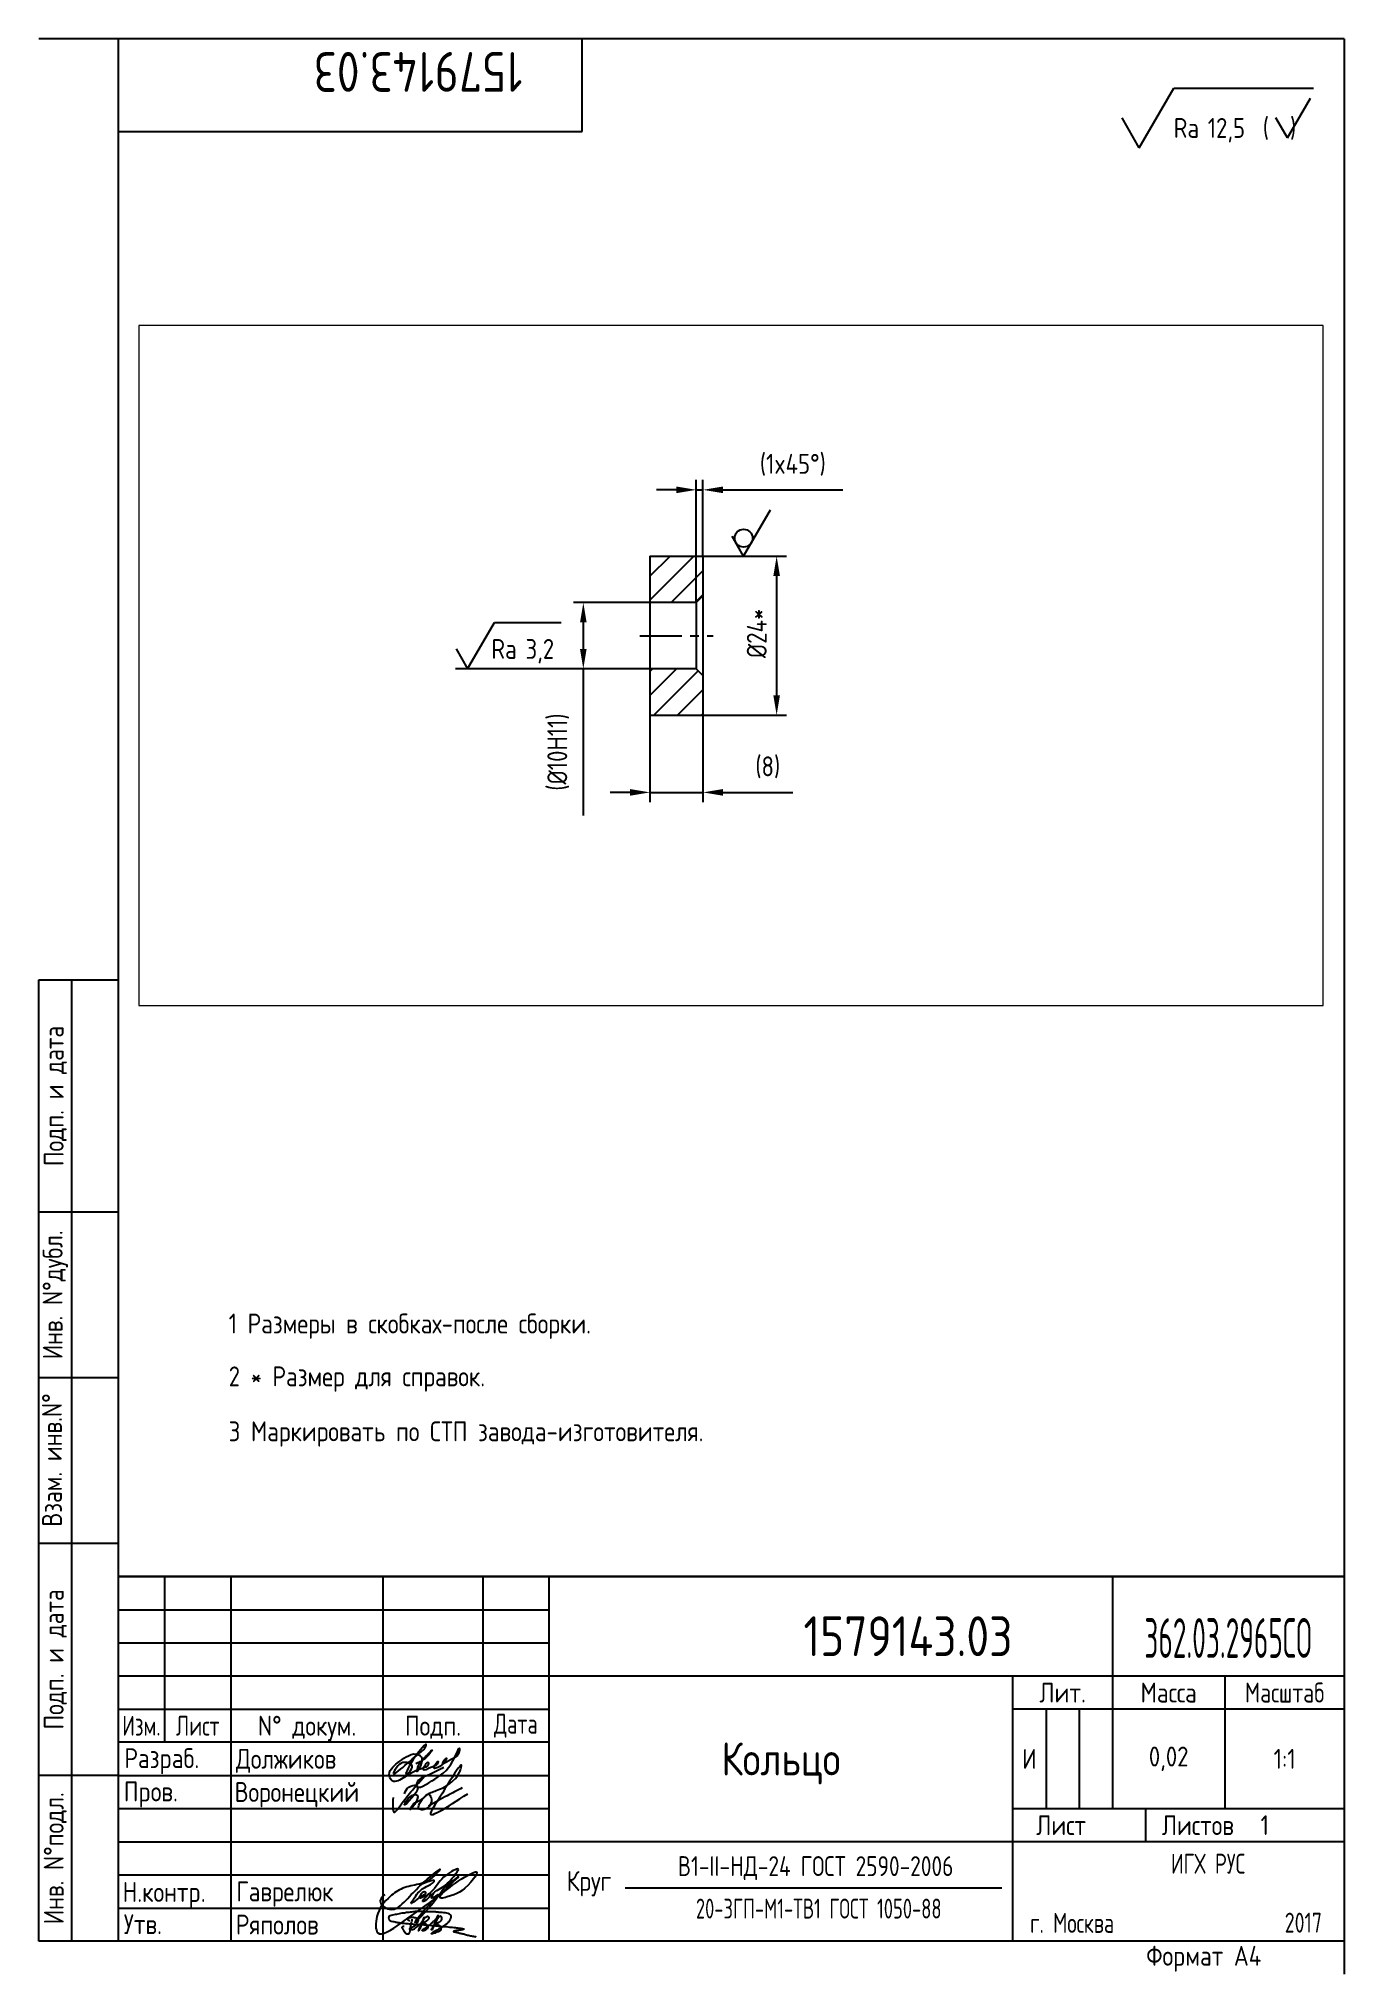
# Paper-space layout 'A4' of a CAD drawing. Header units: millimetres. Extents: x 8 to 205, y 0 to 292.
# The model-space entities are those that its viewports show. They can reach past a viewport. Long polylines and large blocks are cut down to what shows.
import ezdxf
from ezdxf.enums import TextEntityAlignment as Align

# ---------------------------------------------------------------- set-up
doc = ezdxf.new("R2010")
doc.units = ezdxf.units.MM
doc.linetypes.add('CENTER', pattern=[50.8, 31.75, -6.35, 6.35, -6.35])
for name, color, linetype in [('Bord', 1, 'Continuous'), ('CEN', 5, 'CENTER'), ('Cont', 6, 'Continuous'), ('Dim', 7, 'Continuous'), ('Hatch', 2, 'Continuous'), ('Text', 3, 'Continuous'), ('Textb', 6, 'Continuous'), ('TEXTRUS', 3, 'Continuous'), ('Vporti', 7, 'Continuous')]:
    doc.layers.add(name, color=color, linetype=linetype)
doc.layers.get('Vporti').off()
doc.styles.add('Style1', font='romans.shx', dxfattribs={"width": 0.8})
doc.dimstyles.new('LIN1', dxfattribs={"dimtxt": 3, "dimasz": 3, "dimexe": 1.5, "dimexo": 0, "dimgap": 1.5, "dimtad": 1, "dimzin": 13, "dimdsep": 46, "dimtxsty": 'Style1', "dimcen": 0, "dimclrt": 3, "dimadec": 0, "dimazin": 0, "dimtfac": 1, "dimtmove": 0, "dimatfit": 3, "dimfxl": 1, "dimtolj": 1, "dimtzin": 13, "dimarcsym": 0})

# ---------------------------------------------------------------- blocks, each defined once
blk = doc.blocks.new('A$C314368CF')
at = {"layer": 'Text'}
for q in [(7.18, 6), (1.98, 3)]:
    blk.add_line((3.72, 0), q, dxfattribs=at)
at = {"layer": 'Text', "style": 'Style1', "width": 0.8}
blk.add_text('(  )', height=3, dxfattribs=at).set_placement((0, 0))
blk = doc.blocks.new('sherISO_18')
at = {"layer": 'Cont'}
for p, q in [((-30.94, -16.46), (-25.74, -7.46)), ((-25.74, -7.46), (-4.67, -7.46)), ((-30.94, -16.46), (-33.54, -11.96))]:
    blk.add_line(p, q, dxfattribs=at)
blk.add_blockref('A$C314368CF', (-12.3, -14.96))
at = {"layer": 'Textb', "style": 'Style1', "width": 0.8}
blk.add_text('Ra', height=3, dxfattribs=at).set_placement((-25.74, -14.96))
blk.add_attdef('12,5', (-20.6, -14.96), '', height=3, dxfattribs=at)
blk = doc.blocks.new('A4')
at = {"layer": 'Bord'}
for p, q in [((20, 55), (85, 55)), ((20, 50), (85, 50)), ((20, 45), (85, 45)), ((160, 40), (160, 25)), ((165, 40), (165, 25)), ((20, 30), (85, 30)), ((20, 25), (85, 25)), ((20, 20), (85, 20)), ((20, 15), (85, 15)), ((20, 10), (85, 10))]:
    blk.add_line(p, q, dxfattribs=at)
at = {"layer": 'Cont'}
for p, q in [((205, 292), (20, 292)), ((205, 292), (205, 5)), ((20, 292), (20, 5)), ((90, 278), (90, 292)), ((20, 278), (90, 278)), ((8, 5), (8, 150)), ((8, 150), (20, 150)), ((13, 5), (13, 150)), ((8, 115), (20, 115)), ((20, 90), (8, 90)), ((20, 65), (8, 65)), ((205, 60), (20, 60)), ((20, 60), (205, 60)), ((27, 60), (27, 35)), ((37, 60), (37, 5)), ((60, 5), (60, 60)), ((75, 60), (75, 5)), ((85, 5), (85, 60)), ((170, 60), (170, 25)), ((85, 45), (205, 45)), ((155, 5), (155, 45)), ((187, 25), (187, 45)), ((20, 40), (85, 40)), ((205, 40), (155, 40)), ((85, 35), (20, 35)), ((20, 30), (8, 30)), ((155, 25), (205, 25)), ((175, 25), (175, 20)), ((205, 20), (85, 20)), ((20, 5), (8, 5)), ((205, 5), (20, 5))]:
    blk.add_line(p, q, dxfattribs=at)
at = {"layer": 'Text', "style": 'Style1', "width": 0.8}
for s, p in [('Подп. и дата', (10.5, 132.5)), ('Инв. N%%dдубл.', (10.5, 102.5)), ('Взам. инв.N%%d ', (10, 78.38)), ('Подп. и дата', (10.5, 47.5)), ('Инв. N%%dподл.', (10.5, 17.5))]:
    blk.add_text(s, height=3, rotation=90, dxfattribs=at).set_placement(p, align=Align.MIDDLE)
at = {"layer": 'Text', "style": 'Style1'}
for s, width, p in [('Лит.', 0.8, (162.5, 42.5)), ('Масса', 0.8, (178.5, 42.5)), ('Масштаб', 0.75, (196, 42.5)), ('Изм.', 0.7, (23.5, 37.5)), ('Лист', 0.7, (32, 37.5)), ('N%%d докум.', 0.8, (48.5, 37.5)), ('Подп.', 0.8, (67.5, 37.5)), ('Лист', 0.8, (162.27, 22.5)), ('Листов', 0.8, (182.9, 22.5))]:
    blk.add_text(s, height=3, dxfattribs=dict(at, width=width)).set_placement(p, align=Align.MIDDLE_CENTER)
at = {"layer": 'Text', "style": 'Style1', "width": 0.7}
for s, p in [('Дата', (80, 37.5)), ('ИГХ РУС', (184.46, 16.69))]:
    blk.add_text(s, height=3, dxfattribs=at).set_placement(p, align=Align.MIDDLE)
at = {"layer": 'Text', "style": 'Style1'}
for s, width, p in [('Разpаб.', 0.8, (20.92, 31.1)), ('Пpов.', 0.8, (20.84, 26.08)), ('Н.контp.', 0.8, (20.66, 10.92)), ('Утв.', 0.8, (20.84, 6.06)), ('г. Москва', 0.7, (157.59, 6.25)), ('Фоpмат А4', 0.8, (175.11, 1.29))]:
    blk.add_text(s, height=3, dxfattribs=dict(at, width=width)).set_placement(p)
for tag, p, width in [('ФИО', (39, 31), 0.8), ('ФИО', (39, 26), 0.8), ('ГОСТ_СОРТАМЕНТА', (98.19, 14), 0.8), ('ФИО', (39, 11), 0.8), ('ФИО', (39, 6), 0.8), ('200', (192.85, 6.29), 0.7)]:
    blk.add_attdef(tag, p, '', height=3, dxfattribs=dict(at, width=width))
at = {"layer": 'Text', "style": 'Style1', "width": 0.8}
for tag, p in [('И', (157.49, 32.5)), ('700', (178.5, 32.5)), ('1:20', (196, 32.5))]:
    blk.add_attdef(tag, text='', height=3, dxfattribs=at).set_placement(p, align=Align.MIDDLE)
blk.add_attdef('Сборочный_чертеж', text='', height=3, dxfattribs=at).set_placement((120, 21.3), align=Align.CENTER)
for tag, p in [('1', (171.12, 22.5)), ('2', (193, 22.5))]:
    blk.add_attdef(tag, text='', height=3, dxfattribs=at).set_placement(p, align=Align.MIDDLE_CENTER)
blk.add_attdef('ЛИСТ', text='', height=3, dxfattribs=at).set_placement((85.99, 12.5), align=Align.MIDDLE_LEFT)
at = {"layer": 'Text', "style": 'Style1', "width": 0.7}
blk.add_attdef('%%OГОСТ_ТЕХ._ТРЕБОВАНИЙ', text='', height=3, dxfattribs=at).set_placement((98.19, 8), align=Align.BOTTOM_LEFT)
at = {"layer": 'Textb', "style": 'Style1', "width": 0.8}
blk.add_attdef('1234567', (81, 290), '', height=6, rotation=180, dxfattribs=at)
blk.add_attdef('1234567', (123.4, 48), '', height=6, dxfattribs=at)
for tag, height, p in [('123ХЯ', 6, (183.62, 48)), ('НАИМЕНОВАНИЕ', 5, (120, 30))]:
    blk.add_attdef(tag, text='', height=height, dxfattribs=at).set_placement(p, align=Align.CENTER)
blk = doc.blocks.new('A$C63F45750')
at = {"layer": 'Text'}
for points, knots in [([(3.17, 2.37), (3.12, 2.38), (3.04, 2.41), (2.94, 2.5), (2.85, 2.57), (2.79, 2.69), (2.87, 2.77), (2.99, 2.84), (3.16, 2.89), (3.36, 2.93), (3.6, 2.95), (3.82, 2.92), (4.05, 2.87), (4.25, 2.78), (4.45, 2.63), (4.46, 2.42), (4.38, 2.26), (4.28, 2.1), (4.17, 1.94), (4.03, 1.78), (3.89, 1.62), (3.75, 1.52), (3.63, 1.43), (3.49, 1.36), (3.35, 1.3), (3.24, 1.25), (3.16, 1.21), (3.12, 1.15), (3.19, 1.1), (3.27, 1.09), (3.4, 1.07), (3.55, 1.07), (3.72, 1.12), (3.92, 1.19), (4.1, 1.34), (4.26, 1.51), (4.44, 1.65), (4.59, 1.81), (4.74, 1.93), (4.84, 2.04), (4.93, 2.14), (5.07, 2.29), (5.19, 2.53), (5.28, 2.68), (5.35, 2.96), (5.23, 2.66), (5.2, 2.44), (5.04, 2.09), (4.95, 1.81), (4.86, 1.57), (4.75, 1.31), (4.67, 1.12), (4.46, 0.78), (4.62, 1.17), (4.71, 1.45), (4.88, 1.74), (5.01, 2), (5.08, 2.19), (5.19, 2.4), (5.32, 2.58), (5.4, 2.75), (5.52, 2.89), (5.65, 3.04), (5.85, 3.1), (6.02, 3.03), (6.08, 2.87), (6.03, 2.7), (5.9, 2.51), (5.7, 2.37), (5.55, 2.23), (5.4, 2.17), (5.31, 2.12), (5.12, 2.09), (5.35, 2.07), (5.48, 2), (5.64, 1.93), (5.75, 1.8), (5.85, 1.67), (5.89, 1.54), (5.89, 1.37), (5.8, 1.2), (5.63, 1.06), (5.41, 0.94), (5.23, 0.86), (5.02, 0.92), (5.13, 1.1), (5.28, 1.16), (5.44, 1.27), (5.61, 1.36), (5.74, 1.46), (5.86, 1.53), (5.95, 1.61), (6.05, 1.69), (6.15, 1.77), (6.28, 1.87), (6.46, 2.02), (6.65, 2.19), (6.83, 2.37), (6.98, 2.49), (7.11, 2.61), (7.2, 2.74), (7.32, 2.84), (7.42, 2.97), (7.48, 3.08), (7.48, 3.27), (7.34, 3.08), (7.28, 2.94), (7.18, 2.69), (7.1, 2.46), (7, 2.22), (6.93, 1.98), (6.83, 1.78), (6.73, 1.55), (6.67, 1.34), (6.6, 1.14), (6.56, 1.03), (6.39, 0.99), (6.62, 1.33), (6.75, 1.54), (6.93, 1.87), (7.05, 2.08), (7.18, 2.32), (7.33, 2.6), (7.47, 2.89), (7.6, 3.07), (7.79, 3.18), (7.95, 3.01), (8, 2.81), (7.99, 2.62), (7.94, 2.46), (7.83, 2.33), (7.69, 2.22), (7.53, 2.11), (7.37, 2.03), (7.21, 1.99), (7.11, 1.97), (6.89, 1.98), (7.07, 1.94), (7.15, 1.9), (7.27, 1.88), (7.39, 1.84), (7.52, 1.81), (7.62, 1.72), (7.7, 1.62), (7.78, 1.51), (7.83, 1.39), (7.87, 1.26), (7.88, 1.13), (7.86, 0.99), (7.75, 0.88), (7.6, 0.77), (7.4, 0.73), (7.19, 0.66), (6.97, 0.55), (6.71, 0.48), (6.57, 0.44), (6.42, 0.42), (6.52, 0.58), (6.61, 0.64), (6.81, 0.78), (7.06, 0.89), (7.33, 1.04), (7.55, 1.16), (7.7, 1.24), (7.84, 1.32), (7.99, 1.43), (8.21, 1.58), (8.48, 1.76), (8.74, 1.95), (8.97, 2.12), (9.1, 2.29), (9.23, 2.44), (9.3, 2.6), (9.37, 2.74), (9.42, 2.92), (9.45, 3.13), (9.21, 3.48), (8.67, 3.59), (8.09, 3.63), (7.57, 3.66), (7.06, 3.74), (6.57, 3.75), (6.09, 3.74), (5.67, 3.78), (5.28, 3.78), (4.96, 3.81), (4.65, 3.83), (4.31, 3.82), (3.97, 3.79), (3.61, 3.74), (3.22, 3.67), (2.86, 3.66), (2.53, 3.61), (2.18, 3.52), (1.78, 3.54), (1.38, 3.37), (0.96, 3.35), (0.58, 3.24), (0.25, 3.19), (0.03, 3.06), (-0.03, 2.83), (0.02, 2.6), (0.26, 2.38), (0.59, 2.33), (1, 2.2), (1.48, 2.15), (1.93, 2.05), (2.35, 2.02), (2.72, 2.01), (3.11, 1.94), (3.68, 1.94), (4.25, 1.83), (4.91, 1.87), (5.53, 1.76), (6.13, 1.72), (6.73, 1.71), (7.32, 1.62), (7.99, 1.55), (8.64, 1.54), (9.16, 1.46), (9.61, 1.42), (10.03, 1.4), (10.41, 1.32), (10.73, 1.29), (11.01, 1.24), (11.18, 1.23), (11.42, 1.14), (11.18, 1.06), (11.01, 1.03), (10.71, 0.98), (10.37, 0.92), (10.1, 0.91), (9.65, 0.75), (10.22, 0.67), (10.54, 0.59), (11.08, 0.47), (11.61, 0.35), (12.17, 0.15), (12.64, 0.08), (12.98, 0.03), (13.11, 0.01), (13.18, 0)], [0, 0, 0, 0, 0.153866, 0.270441, 0.388867, 0.510533, 0.592156, 0.71333, 0.90842, 1.11344, 1.349254, 1.61246, 1.782219, 2.047249, 2.291879, 2.451528, 2.651081, 2.806158, 3.017979, 3.227348, 3.462381, 3.633009, 3.75766, 3.920516, 4.080796, 4.214529, 4.291786, 4.349969, 4.397594, 4.50822, 4.594826, 4.799244, 4.954392, 5.128468, 5.437537, 5.632649, 5.842485, 6.094987, 6.293219, 6.410959, 6.551192, 6.687808, 7.022147, 7.294342, 7.425356, 7.52079, 7.946481, 8.313051, 8.59833, 8.833695, 9.090496, 9.427695, 9.601191, 9.883219, 10.093306, 10.673943, 10.798776, 10.974628, 11.287247, 11.486184, 11.648652, 11.848902, 12.027194, 12.25348, 12.40059, 12.537783, 12.716293, 12.91523, 13.208551, 13.438489, 13.549668, 13.67779, 13.77127, 13.930001, 14.029091, 14.272112, 14.434836, 14.547084, 14.739051, 14.830983, 15.061241, 15.268922, 15.500489, 15.788979, 15.879568, 16.024283, 16.221854, 16.418714, 16.593102, 16.783247, 16.91018, 17.018213, 17.135263, 17.278205, 17.430482, 17.620087, 17.979626, 18.191789, 18.388716, 18.565718, 18.714854, 18.857929, 19.039974, 19.171375, 19.283034, 19.400085, 19.618058, 19.882245, 20.150781, 20.377854, 20.649532, 20.89723, 21.042543, 21.40016, 21.557817, 21.667145, 21.752781, 21.926256, 22.412297, 22.813145, 22.961412, 23.171289, 23.607257, 23.940428, 24.110007, 24.291214, 24.48084, 24.697609, 24.904078, 25.034245, 25.218018, 25.407651, 25.573473, 25.787447, 25.930292, 26.051316, 26.18846, 26.285312, 26.406799, 26.52425, 26.630463, 26.793722, 26.898606, 27.029313, 27.171012, 27.314101, 27.419918, 27.580557, 27.709367, 27.829268, 28.024364, 28.266961, 28.41242, 28.705761, 28.989137, 29.187748, 29.233768, 29.332802, 29.529535, 29.667094, 30.039923, 30.332117, 30.61061, 30.769982, 30.856778, 31.109923, 31.313488, 31.656425, 32.066331, 32.296628, 32.49714, 32.710276, 32.891468, 33.014834, 33.177747, 33.444503, 33.618009, 34.409008, 34.914636, 35.419802, 35.95397, 36.458179, 36.88069, 37.388403, 37.738353, 38.034261, 38.353468, 38.693154, 39.037638, 39.391136, 39.787481, 40.203773, 40.488977, 40.784975, 41.26625, 41.668005, 42.070065, 42.499388, 42.869834, 43.079573, 43.213439, 43.554591, 43.717296, 44.153724, 44.506336, 45.019111, 45.587859, 45.90191, 46.270392, 46.703958, 47.093115, 47.952647, 48.44014, 49.079253, 49.808223, 50.268654, 50.851051, 51.604831, 52.298429, 52.776925, 53.1907, 53.661988, 54.042386, 54.348524, 54.616841, 54.853814, 54.983777, 55.126096, 55.333328, 55.613101, 56.008732, 56.315809, 56.59982, 56.87931, 57.399251, 57.889617, 58.432507, 59.066698, 59.660314, 59.862668, 60.07277, 60.07277, 60.07277, 60.07277]), ([(2.31, 1.53), (2.26, 1.52), (2.17, 1.51), (2.06, 1.48), (1.93, 1.38), (2.07, 1.25), (2.14, 1.11), (2.26, 0.93), (2.39, 0.72), (2.57, 0.54), (2.71, 0.44), (2.86, 0.4), (3.02, 0.43), (3.14, 0.54), (3.21, 0.79), (3.25, 1.07), (3.31, 1.4), (3.35, 1.67), (3.38, 1.92), (3.47, 2.19), (3.5, 2.43), (3.54, 2.59), (3.56, 2.64)], [0, 0, 0, 0, 0.15847, 0.269731, 0.363591, 0.555514, 0.688037, 0.848606, 1.204359, 1.433632, 1.58673, 1.729549, 1.880686, 2.057874, 2.19169, 2.63505, 2.928153, 3.184121, 3.441863, 3.696117, 4.025873, 4.178055, 4.178055, 4.178055, 4.178055])]:
    blk.add_open_spline(points, degree=3, knots=knots, dxfattribs=at)
blk = doc.blocks.new('*D8')
at = {"layer": 'Defpoints', "color": 0, "transparency": 16777216}
for p in [(1120.05, 1490.63), (1128.05, 1490.63), (1128.05, 1478.99)]:
    blk.add_point(p, dxfattribs=at)
at = {"layer": 'Dim', "color": 0, "lineweight": -2, "transparency": 16777216}
for p, q in [((1120.05, 1490.63), (1120.05, 1477.49)), ((1128.05, 1490.63), (1128.05, 1477.49)), ((1117.05, 1478.99), (1114.05, 1478.99)), ((1120.05, 1478.99), (1128.05, 1478.99)), ((1131.05, 1478.99), (1141.62, 1478.99))]:
    blk.add_line(p, q, dxfattribs=at)
at = {"layer": 'Dim', "color": 0, "transparency": 16777216}
for points in [[(1117.05, 1479.49), (1117.05, 1478.49), (1120.05, 1478.99)], [(1131.05, 1479.49), (1131.05, 1478.49), (1128.05, 1478.99)]]:
    blk.add_solid(points, dxfattribs=at)
at = {"layer": 'Dim', "color": 3, "transparency": 16777216, "insert": (1137.83, 1482.77), "char_height": 3, "attachment_point": 5, "style": 'Style1'}
blk.add_mtext('\\A1;(8)', dxfattribs=at)
blk = doc.blocks.new('*D9')
at = {"layer": 'Defpoints', "color": 0, "transparency": 16777216}
for p in [(1120.05, 1507.63), (1110, 1497.63), (1120.05, 1497.63)]:
    blk.add_point(p, dxfattribs=at)
at = {"layer": 'Dim', "color": 0, "lineweight": -2, "transparency": 16777216}
for p, q in [((1120.05, 1507.63), (1108.5, 1507.63)), ((1110, 1504.63), (1110, 1500.63)), ((1120.05, 1497.63), (1108.5, 1497.63)), ((1110, 1497.63), (1110, 1475.51))]:
    blk.add_line(p, q, dxfattribs=at)
at = {"layer": 'Dim', "color": 0, "transparency": 16777216}
for points in [[(1109.5, 1504.63), (1110.5, 1504.63), (1110, 1507.63)], [(1109.5, 1500.63), (1110.5, 1500.63), (1110, 1497.63)]]:
    blk.add_solid(points, dxfattribs=at)
at = {"layer": 'Dim', "color": 3, "transparency": 16777216, "insert": (1106.22, 1485.07), "char_height": 3, "attachment_point": 5, "rotation": 90, "style": 'Style1'}
blk.add_mtext('\\A1;(%%C10H11)', dxfattribs=at)
blk = doc.blocks.new('SHERISO_04')
at = {"layer": 'Text'}
blk.add_line((4.04, 7), (14.12, 7), dxfattribs=at)
blk.add_lwpolyline([(-1.73, 3), (0, 0), (4.04, 7)], dxfattribs=at)
at = {"layer": 'Text', "style": 'Style1', "width": 0.8}
blk.add_text('Ra', height=3, dxfattribs=at).set_placement((3.58, 1.5))
blk.add_attdef('3,2', (8.73, 1.5), '', height=3, dxfattribs=at)
blk = doc.blocks.new('*D10')
at = {"layer": 'Defpoints', "color": 0, "transparency": 16777216}
for p in [(1128.05, 1524.63), (1128.05, 1514.63), (1127.05, 1507.63)]:
    blk.add_point(p, dxfattribs=at)
at = {"layer": 'Dim', "color": 0, "lineweight": -2, "transparency": 16777216}
for p, q in [((1124.05, 1524.63), (1121.05, 1524.63)), ((1127.05, 1507.63), (1127.05, 1526.13)), ((1127.05, 1524.63), (1128.05, 1524.63)), ((1128.05, 1514.63), (1128.05, 1526.13)), ((1131.05, 1524.63), (1149.16, 1524.63))]:
    blk.add_line(p, q, dxfattribs=at)
at = {"layer": 'Dim', "color": 0, "transparency": 16777216}
for points in [[(1124.05, 1525.13), (1124.05, 1524.13), (1127.05, 1524.63)], [(1131.05, 1525.13), (1131.05, 1524.13), (1128.05, 1524.63)]]:
    blk.add_solid(points, dxfattribs=at)
at = {"layer": 'Dim', "color": 3, "transparency": 16777216, "insert": (1141.61, 1528.41), "char_height": 3, "attachment_point": 5, "style": 'Style1'}
blk.add_mtext('\\A1;(1x45%%D)', dxfattribs=at)
blk = doc.blocks.new('*D11')
at = {"layer": 'Defpoints', "color": 0, "transparency": 16777216}
for p in [(1128.05, 1514.63), (1128.05, 1490.63), (1139.17, 1490.63)]:
    blk.add_point(p, dxfattribs=at)
at = {"layer": 'Dim', "color": 0, "lineweight": -2, "transparency": 16777216}
for p, q in [((1128.05, 1514.63), (1140.67, 1514.63)), ((1139.17, 1511.63), (1139.17, 1493.63)), ((1128.05, 1490.63), (1140.67, 1490.63))]:
    blk.add_line(p, q, dxfattribs=at)
at = {"layer": 'Dim', "color": 0, "transparency": 16777216}
for points in [[(1138.67, 1511.63), (1139.67, 1511.63), (1139.17, 1514.63)], [(1138.67, 1493.63), (1139.67, 1493.63), (1139.17, 1490.63)]]:
    blk.add_solid(points, dxfattribs=at)
at = {"layer": 'Dim', "color": 3, "transparency": 16777216, "insert": (1136.17, 1502.97), "char_height": 3, "attachment_point": 5, "rotation": 90, "style": 'Style1'}
blk.add_mtext('\\A1;%%C24*', dxfattribs=at)
blk = doc.blocks.new('SHERISO_09')
at = {"layer": 'Text'}
for q in [(4.04, 7), (-1.73, 3)]:
    blk.add_line((0, 0), q, dxfattribs=at)
blk.add_circle((0, 2.71), 1.35, dxfattribs=at)

msp = doc.modelspace()

# ---------------------------------------------------------------- hatches: boundary and pattern name
at = {"layer": 'Hatch'}
h = msp.add_hatch(dxfattribs=at)
h.set_pattern_fill('ANSI31', color=256, scale=0.8, style=0)
h.paths.add_polyline_path([(1127.049, 1507.629), (1128.049, 1508.629), (1128.049, 1514.629), (1120.049, 1514.629), (1120.049, 1507.629)])
h.paths.add_polyline_path([(1128.049, 1490.629), (1128.049, 1496.629), (1127.049, 1497.629), (1120.049, 1497.629), (1120.049, 1490.629)])

# ---------------------------------------------------------------- linework, layer by layer
at = {"layer": 'CEN', "lineweight": -3, "ltscale": 0.2}
msp.add_line((1118.525, 1502.629), (1129.595, 1502.629), dxfattribs=at)
at = {"layer": 'Cont'}
for p, q in [((1120.049, 1514.629), (1128.049, 1514.629)), ((1120.049, 1514.629), (1120.049, 1502.629)), ((1128.049, 1514.629), (1128.049, 1490.629)), ((1127.049, 1507.629), (1120.049, 1507.629)), ((1127.049, 1507.629), (1128.049, 1508.629)), ((1127.049, 1507.629), (1127.049, 1497.629)), ((1120.049, 1502.629), (1120.049, 1490.629)), ((1127.049, 1497.629), (1120.049, 1497.629)), ((1127.049, 1497.629), (1128.049, 1496.629)), ((1120.049, 1490.629), (1128.049, 1490.629))]:
    msp.add_line(p, q, dxfattribs=at)
at = {"layer": 'Dim'}
msp.add_line((1108.751, 1497.629), (1090.709, 1497.629), dxfattribs=at)

# ---------------------------------------------------------------- block references
msp.add_blockref('SHERISO_04', (1092.546, 1497.629), dxfattribs=at).add_auto_attribs({'3,2': '3,2'})
at = {"layer": 'Vporti'}
msp.add_blockref('SHERISO_09', (1134.188, 1514.629), dxfattribs=at)

# ---------------------------------------------------------------- dimensions: what is measured, and where the dimension line sits
at = {"layer": 'Dim'}
dim = msp.add_linear_dim(base=(1128.049, 1524.629), p1=(1127.049, 1507.629), p2=(1128.049, 1514.629), text='(<>x45%%D)', dimstyle='LIN1', dxfattribs=at)
dim.commit()
dim.dimension.update_dxf_attribs({"geometry": '*D10', "text_midpoint": (1141.606, 1528.414)})
dim = msp.add_linear_dim(base=(1139.169, 1490.629), p1=(1128.049, 1514.629), p2=(1128.049, 1490.629), angle=90, text='%%C<>*', dimstyle='LIN1', dxfattribs=at)
dim.commit()
dim.dimension.update_dxf_attribs({"geometry": '*D11', "text_midpoint": (1139.169, 1502.967), "dimtype": 160})
dim = msp.add_linear_dim(base=(1110.001, 1497.629), p1=(1120.049, 1507.629), p2=(1120.049, 1497.629), angle=90, text='(%%C<>H11)', dimstyle='LIN1', dxfattribs=at)
dim.commit()
dim.dimension.update_dxf_attribs({"geometry": '*D9', "text_midpoint": (1106.215, 1485.072)})
dim = msp.add_linear_dim(base=(1128.049, 1478.988), p1=(1120.049, 1490.629), p2=(1128.049, 1490.629), text='(<>)', dimstyle='LIN1', dxfattribs=at)
dim.commit()
dim.dimension.update_dxf_attribs({"geometry": '*D8', "text_midpoint": (1137.835, 1478.988), "dimtype": 160})

psp = doc.layouts.new('A4')

# ---------------------------------------------------------------- linework, layer by layer
at = {"layer": 'Defpoints'}
for p, q in [((20, 292), (8, 292)), ((205, 5), (205, 0))]:
    psp.add_line(p, q, dxfattribs=at)
at = {"layer": 'Text'}
for p in [(96.51, 13.02), (100.68, 13.02)]:
    psp.add_line(p, (153.35, 13.02), dxfattribs=at)
for points, knots in [([(69.09, 31.21), (68.33, 30.79), (67.02, 30.06), (65.14, 29.48), (64.82, 27.55), (69.75, 30.65), (70.08, 31.26), (71.49, 34.29), (71.46, 32.85), (70.58, 32.72), (68.39, 31.25), (69.7, 33), (69.17, 31.49), (66.65, 30.38), (68.53, 32.55), (67.99, 31.35), (67.26, 31.38), (65.4, 30.14), (66.74, 32.4), (66.85, 31.31), (64.95, 30.87), (63.68, 30.03), (61.53, 28.68), (60.48, 30.42), (61.99, 31.83), (63.39, 32.8), (64.67, 33.43), (65.64, 33.02), (66.05, 32.03), (64.74, 29.72), (65.44, 32), (66.05, 32.45), (67.69, 34.27), (66.7, 32.81), (65.97, 32.27), (65.17, 31.88), (64.92, 31.76)], [0, 0, 0, 0, 2.703743, 4.672825, 5.02799, 7.955933, 13.437489, 13.883188, 14.189441, 16.413959, 17.478513, 18.47964, 18.959294, 20.910841, 22.003091, 22.470554, 23.533771, 24.710748, 26.01626, 26.201331, 27.488187, 30.382065, 32.258784, 33.069724, 35.439902, 37.010787, 38.612861, 39.32109, 39.818865, 41.83144, 42.782113, 44.494961, 45.867914, 46.467245, 48.290622, 49.101188, 49.101188, 49.101188, 49.101188]), ([(63.44, 30.42), (63.86, 31.34), (64.4, 32.52), (66.67, 35.09), (66.22, 33.93), (64.71, 32.9), (60.51, 28.79), (62.16, 31.53), (63.14, 32.21), (64.7, 31.52), (64.06, 30.71), (63.54, 30.03), (63.38, 30.29), (63.42, 30.38), (63.44, 30.42)], [0, 0, 0, 0, 4.062617, 5.226919, 5.800291, 6.663227, 11.774431, 12.938639, 14.11351, 15.354081, 16.396133, 16.918576, 17.03251, 17.182794, 17.182794, 17.182794, 17.182794]), ([(63.17, 27.23), (63.33, 27.61), (63.65, 28.36), (66.15, 28.92), (64.35, 26.47), (62.83, 25.14), (63.88, 27.13), (66.02, 27.21), (63.55, 23.91), (64.61, 26.12), (65.78, 26.01), (66.75, 27.51), (67.59, 26.14), (66.76, 24.8), (64.72, 24.8), (66.3, 27.2), (68.71, 27.87), (71.08, 29.16), (72.57, 33.59), (68.79, 27.05), (66.13, 22.91), (69.59, 25.18), (72.74, 27.23)], [0, 0, 0, 0, 1.213353, 2.399709, 5.497648, 5.861317, 7.611627, 8.43806, 10.837371, 11.583123, 13.461301, 14.534506, 15.162086, 17.217848, 17.944717, 20.123775, 21.948027, 26.460707, 27.144718, 34.52243, 35.159468, 41.304292, 41.304292, 41.304292, 41.304292]), ([(61.49, 26.68), (61.44, 26.23), (61.38, 25.56), (61.54, 24.02), (62.87, 25.92), (64, 27.35), (65.38, 28.96), (66.19, 29.9)], [0, 0, 0, 0, 1.523947, 2.237958, 3.351836, 5.856423, 9.374056, 9.374056, 9.374056, 9.374056]), ([(71.91, 28.13), (71.15, 27.74), (69.43, 26.86), (67.76, 25.91), (66.84, 25.38)], [0, 0, 0, 0, 2.587978, 5.77327, 5.77327, 5.77327, 5.77327]), ([(60.23, 12.05), (59.89, 11.74), (59.01, 10.93), (61.4, 9.07), (64.53, 12.33), (66.02, 13.94), (68.91, 16.16), (67.01, 14.08), (65.6, 13.56), (62.91, 13.18), (60.6, 11.51), (58.87, 9.47), (58.72, 4.95), (64.88, 9.32), (68.63, 11.93), (71.91, 14.63), (74.59, 15.76), (72.26, 12.43), (70.97, 12.12), (67.66, 11.05), (69.93, 13.49), (72, 15.2), (69.31, 13.4), (68.2, 11.3), (63.42, 6.17), (66.02, 9.65), (69.14, 12.87), (67.01, 11.07), (67.56, 12.4), (68.72, 12.93), (69.9, 13.78), (72.16, 16.63), (68.54, 14.52), (68.24, 13.22), (65.2, 10.62), (66.82, 11.31), (67.42, 12.53), (66.36, 11.75), (65.06, 11.22), (66.12, 12.87), (66.47, 12.15), (65.4, 11.69), (63.6, 9.94), (65.09, 12.18), (66, 13.14), (67.16, 13.45), (68.11, 14.49), (66.86, 14), (65.82, 13.6)], [0, 0, 0, 0, 1.17994, 3.087717, 5.863103, 12.338328, 12.854096, 14.088578, 16.834551, 19.302558, 21.570562, 25.210018, 27.650956, 31.348291, 40.129863, 44.562748, 45.223917, 46.979401, 51.214655, 52.099288, 55.323111, 56.227801, 58.471865, 60.028126, 65.752911, 68.466223, 71.038525, 71.934922, 72.780229, 73.495807, 76.028152, 77.999346, 80.11892, 83.1954, 85.334448, 86.270878, 87.060466, 88.110212, 88.803314, 89.989889, 90.197567, 90.706974, 92.884587, 94.19917, 96.055742, 97.375783, 97.753899, 99.636325, 99.636325, 99.636325, 99.636325])]:
    psp.add_open_spline(points, degree=3, knots=knots, dxfattribs=at)

# ---------------------------------------------------------------- block references
ref = psp.add_blockref('A4', (0, 0))
ref.add_attrib('ФИО', 'Должиков', (37.75, 31), dxfattribs={"layer": 'Text', "height": 3, "style": 'Style1', "width": 0.8})
ref.add_attrib('123ХЯ', '362.03.2965СО', dxfattribs={"layer": 'Textb', "height": 6, "style": 'Style1', "width": 0.48}).set_placement((187.46, 47.73), align=Align.CENTER)
ref.add_attrib('1234567', '1579143.03', (123.4, 48), dxfattribs={"layer": 'Textb', "height": 6, "style": 'Style1', "width": 0.8})
ref.add_attrib('НАИМЕНОВАНИЕ', 'Кольцо', dxfattribs={"layer": 'Textb', "height": 5, "style": 'Style1', "width": 0.8}).set_placement((120, 30), align=Align.CENTER)
ref.add_attrib('И', 'И', dxfattribs={"layer": 'Text', "height": 3, "style": 'Style1', "width": 0.8}).set_placement((157.49, 32.5), align=Align.MIDDLE)
ref.add_attrib('700', '0,02', dxfattribs={"layer": 'Text', "height": 3, "style": 'Style1', "width": 0.8}).set_placement((178.5, 32.5), align=Align.MIDDLE)
ref.add_attrib('1:20', '1:1', dxfattribs={"layer": 'Text', "height": 3, "style": 'Style1', "width": 0.8}).set_placement((196, 32.5), align=Align.MIDDLE)
ref.add_attrib('2', '1', dxfattribs={"layer": 'Text', "height": 3, "style": 'Style1', "width": 0.8}).set_placement((193, 22.5), align=Align.MIDDLE_CENTER)
ref.add_attrib('200', '2017', (196.01, 6.29), dxfattribs={"layer": 'Text', "height": 3, "style": 'Style1', "width": 0.7})
ref.add_attrib('1234567', '1579143.03', (81, 290), dxfattribs={"layer": 'Textb', "height": 6, "rotation": 180, "style": 'Style1', "width": 0.8})
at = {"layer": 'Cont'}
psp.add_blockref('A$C63F45750', (60.81, 5.67), dxfattribs=at)
at = {"layer": 'Dim'}
psp.add_blockref('sherISO_18', (205, 292), dxfattribs=at).add_auto_attribs({'12,5': '12,5'})

# ---------------------------------------------------------------- texts
at = {"layer": 'Text', "style": 'Style1', "width": 0.8}
for s, p in [('1 Размеры в скобках-после сборки.', (36.67, 96.67)), ('2 * Размер для справок.', (36.67, 88.7)), ('3 Маркировать по СТП завода-изготовителя.', (36.67, 80.41)), ('Воронецкий', (37.56, 26)), ('Гаврелюк', (37.82, 11)), ('Ряполов', (37.75, 6))]:
    psp.add_text(s, height=3, dxfattribs=at).set_placement(p)
at = {"layer": 'TEXTRUS', "style": 'Style1'}
for s, width, p in [(' B1-II-НД-24 ГОСТ 2590-2006', 0.75, (124.48, 14.82)), (' Круг', 0.8, (90.24, 12.58)), (' 20-3ГП-М1-ТВ1 ГОСТ 1050-88', 0.65, (125.05, 8.41))]:
    psp.add_text(s, height=3, dxfattribs=dict(at, width=width)).set_placement(p, align=Align.CENTER)

# ---------------------------------------------------------------- viewports
at = {"layer": 'Defpoints'}
psp.add_viewport(center=(112.46, 197.45), size=(178.69, 102.5909), view_center_point=(1132.282, 1498.138), view_height=102.59089, dxfattribs=at)

doc.saveas('drawing.dxf')
